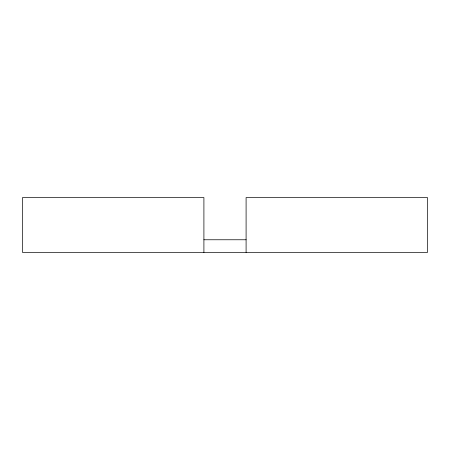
<?xml version="1.0" encoding="UTF-8"?>
<svg xmlns="http://www.w3.org/2000/svg" width="450" height="450" viewBox="0 0 450 450"><rect width="100%" height="100%" fill="white"/><g stroke="black" fill="none" stroke-linecap="round" stroke-linejoin="round"><path stroke-width="0.67" d="M203.906 239.766L246.094 239.766M246.094 252.422L246.094 197.578L427.5 197.578L427.5 252.422L22.5 252.422L22.5 197.578L203.906 197.578L203.906 252.422"/></g></svg>
